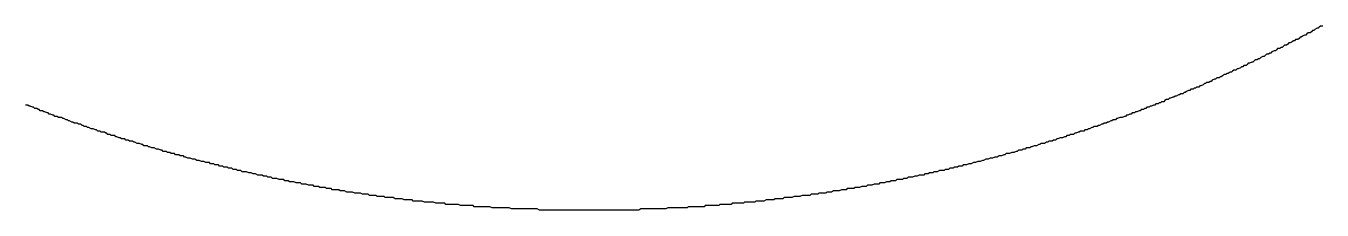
# Model space of a CAD drawing. Header units: millimetres. Extents: x 289 to 9778, y -894 to 6380.
# Drawn here: x 7117.17 to 7128.67, y -455.13 to -453.5 of the extents above; entities that cross this region are included whole.
import ezdxf

# ---------------------------------------------------------------- set-up
doc = ezdxf.new("R2010")
doc.units = ezdxf.units.MM

msp = doc.modelspace()

# ---------------------------------------------------------------- linework, layer by layer
msp.add_polyline3d([(7128.68, -453.503, 0), (7128.66, -453.503, 0), (7128.65, -453.513, 0), (7128.64, -453.523, 0), (7128.63, -453.523, 0), (7128.61, -453.533, 0), (7128.6, -453.543, 0), (7128.59, -453.543, 0), (7128.58, -453.553, 0), (7128.57, -453.563, 0), (7128.55, -453.563, 0), (7128.54, -453.573, 0), (7128.53, -453.583, 0), (7128.52, -453.583, 0), (7128.5, -453.593, 0), (7128.49, -453.603, 0), (7128.48, -453.603, 0), (7128.47, -453.613, 0), (7128.46, -453.623, 0), (7128.44, -453.623, 0), (7128.43, -453.633, 0), (7128.42, -453.633, 0), (7128.41, -453.643, 0), (7128.39, -453.653, 0), (7128.38, -453.653, 0), (7128.37, -453.663, 0), (7128.36, -453.673, 0), (7128.34, -453.673, 0), (7128.33, -453.683, 0), (7128.32, -453.693, 0), (7128.31, -453.693, 0), (7128.3, -453.703, 0), (7128.28, -453.703, 0), (7128.27, -453.713, 0), (7128.26, -453.723, 0), (7128.25, -453.723, 0), (7128.23, -453.733, 0), (7128.22, -453.743, 0), (7128.21, -453.743, 0), (7128.2, -453.753, 0), (7128.18, -453.753, 0), (7128.17, -453.763, 0), (7128.16, -453.773, 0), (7128.15, -453.773, 0), (7128.13, -453.783, 0), (7128.12, -453.793, 0), (7128.11, -453.793, 0), (7128.1, -453.803, 0), (7128.08, -453.803, 0), (7128.07, -453.813, 0), (7128.06, -453.823, 0), (7128.05, -453.823, 0), (7128.03, -453.833, 0), (7128.02, -453.833, 0), (7128.01, -453.843, 0), (7128, -453.853, 0), (7127.98, -453.853, 0), (7127.97, -453.863, 0), (7127.96, -453.863, 0), (7127.95, -453.873, 0), (7127.93, -453.883, 0), (7127.92, -453.883, 0), (7127.91, -453.893, 0), (7127.89, -453.893, 0), (7127.88, -453.903, 0), (7127.87, -453.913, 0), (7127.86, -453.913, 0), (7127.84, -453.923, 0), (7127.83, -453.923, 0), (7127.82, -453.933, 0), (7127.81, -453.933, 0), (7127.79, -453.943, 0), (7127.78, -453.953, 0), (7127.77, -453.953, 0), (7127.76, -453.963, 0), (7127.74, -453.963, 0), (7127.73, -453.973, 0), (7127.72, -453.973, 0), (7127.7, -453.983, 0), (7127.69, -453.993, 0), (7127.68, -453.993, 0), (7127.67, -454.003, 0), (7127.65, -454.003, 0), (7127.64, -454.013, 0), (7127.63, -454.013, 0), (7127.62, -454.023, 0), (7127.6, -454.033, 0), (7127.59, -454.033, 0), (7127.58, -454.043, 0), (7127.56, -454.043, 0), (7127.55, -454.053, 0), (7127.54, -454.053, 0), (7127.53, -454.063, 0), (7127.51, -454.063, 0), (7127.5, -454.073, 0), (7127.49, -454.073, 0), (7127.47, -454.083, 0), (7127.46, -454.093, 0), (7127.45, -454.093, 0), (7127.44, -454.103, 0), (7127.42, -454.103, 0), (7127.41, -454.113, 0), (7127.4, -454.113, 0), (7127.38, -454.123, 0), (7127.37, -454.123, 0), (7127.36, -454.133, 0), (7127.35, -454.133, 0), (7127.33, -454.143, 0), (7127.32, -454.143, 0), (7127.31, -454.153, 0), (7127.29, -454.153, 0), (7127.28, -454.163, 0), (7127.27, -454.173, 0), (7127.25, -454.173, 0), (7127.24, -454.183, 0), (7127.23, -454.183, 0), (7127.22, -454.193, 0), (7127.2, -454.193, 0), (7127.19, -454.203, 0), (7127.18, -454.203, 0), (7127.16, -454.213, 0), (7127.15, -454.213, 0), (7127.14, -454.223, 0), (7127.12, -454.223, 0), (7127.11, -454.233, 0), (7127.1, -454.233, 0), (7127.09, -454.243, 0), (7127.07, -454.243, 0), (7127.06, -454.253, 0), (7127.05, -454.253, 0), (7127.03, -454.263, 0), (7127.02, -454.263, 0), (7127.01, -454.273, 0), (7126.99, -454.273, 0), (7126.98, -454.283, 0), (7126.97, -454.283, 0), (7126.95, -454.293, 0), (7126.94, -454.293, 0), (7126.93, -454.303, 0), (7126.92, -454.303, 0), (7126.9, -454.313, 0), (7126.89, -454.313, 0), (7126.88, -454.313, 0), (7126.86, -454.323, 0), (7126.85, -454.323, 0), (7126.84, -454.333, 0), (7126.82, -454.333, 0), (7126.81, -454.343, 0), (7126.8, -454.343, 0), (7126.78, -454.353, 0), (7126.77, -454.353, 0), (7126.76, -454.363, 0), (7126.74, -454.363, 0), (7126.73, -454.373, 0), (7126.72, -454.373, 0), (7126.7, -454.383, 0), (7126.69, -454.383, 0), (7126.68, -454.393, 0), (7126.66, -454.393, 0), (7126.65, -454.393, 0), (7126.64, -454.403, 0), (7126.63, -454.403, 0), (7126.61, -454.413, 0), (7126.6, -454.413, 0), (7126.59, -454.423, 0), (7126.57, -454.423, 0), (7126.56, -454.433, 0), (7126.55, -454.433, 0), (7126.53, -454.433, 0), (7126.52, -454.443, 0), (7126.51, -454.443, 0), (7126.49, -454.453, 0), (7126.48, -454.453, 0), (7126.47, -454.463, 0), (7126.45, -454.463, 0), (7126.44, -454.463, 0), (7126.43, -454.473, 0), (7126.41, -454.473, 0), (7126.4, -454.483, 0), (7126.39, -454.483, 0), (7126.37, -454.493, 0), (7126.36, -454.493, 0), (7126.35, -454.493, 0), (7126.33, -454.503, 0), (7126.32, -454.503, 0), (7126.31, -454.513, 0), (7126.29, -454.513, 0), (7126.28, -454.523, 0), (7126.27, -454.523, 0), (7126.25, -454.523, 0), (7126.24, -454.533, 0), (7126.23, -454.533, 0), (7126.21, -454.543, 0), (7126.2, -454.543, 0), (7126.18, -454.543, 0), (7126.17, -454.553, 0), (7126.16, -454.553, 0), (7126.14, -454.563, 0), (7126.13, -454.563, 0), (7126.12, -454.563, 0), (7126.1, -454.573, 0), (7126.09, -454.573, 0), (7126.08, -454.583, 0), (7126.06, -454.583, 0), (7126.05, -454.583, 0), (7126.04, -454.593, 0), (7126.02, -454.593, 0), (7126.01, -454.603, 0), (7126, -454.603, 0), (7125.98, -454.603, 0), (7125.97, -454.613, 0), (7125.96, -454.613, 0), (7125.94, -454.623, 0), (7125.93, -454.623, 0), (7125.92, -454.623, 0), (7125.9, -454.633, 0), (7125.89, -454.633, 0), (7125.87, -454.633, 0), (7125.86, -454.643, 0), (7125.85, -454.643, 0), (7125.83, -454.653, 0), (7125.82, -454.653, 0), (7125.81, -454.653, 0), (7125.79, -454.663, 0), (7125.78, -454.663, 0), (7125.77, -454.663, 0), (7125.75, -454.673, 0), (7125.74, -454.673, 0), (7125.73, -454.673, 0), (7125.71, -454.683, 0), (7125.7, -454.683, 0), (7125.69, -454.683, 0), (7125.67, -454.693, 0), (7125.66, -454.693, 0), (7125.64, -454.703, 0), (7125.63, -454.703, 0), (7125.62, -454.703, 0), (7125.6, -454.713, 0), (7125.59, -454.713, 0), (7125.58, -454.713, 0), (7125.56, -454.723, 0), (7125.55, -454.723, 0), (7125.54, -454.723, 0), (7125.52, -454.733, 0), (7125.51, -454.733, 0), (7125.49, -454.733, 0), (7125.48, -454.743, 0), (7125.47, -454.743, 0), (7125.45, -454.743, 0), (7125.44, -454.753, 0), (7125.43, -454.753, 0), (7125.41, -454.753, 0), (7125.4, -454.763, 0), (7125.39, -454.763, 0), (7125.37, -454.763, 0), (7125.36, -454.773, 0), (7125.34, -454.773, 0), (7125.33, -454.773, 0), (7125.32, -454.783, 0), (7125.3, -454.783, 0), (7125.29, -454.783, 0), (7125.28, -454.783, 0), (7125.26, -454.793, 0), (7125.25, -454.793, 0), (7125.23, -454.793, 0), (7125.22, -454.803, 0), (7125.21, -454.803, 0), (7125.19, -454.803, 0), (7125.18, -454.813, 0), (7125.17, -454.813, 0), (7125.15, -454.813, 0), (7125.14, -454.823, 0), (7125.12, -454.823, 0), (7125.11, -454.823, 0), (7125.1, -454.823, 0), (7125.08, -454.833, 0), (7125.07, -454.833, 0), (7125.06, -454.833, 0), (7125.04, -454.843, 0), (7125.03, -454.843, 0), (7125.01, -454.843, 0), (7125, -454.843, 0), (7124.99, -454.853, 0), (7124.97, -454.853, 0), (7124.96, -454.853, 0), (7124.95, -454.863, 0), (7124.93, -454.863, 0), (7124.92, -454.863, 0), (7124.9, -454.863, 0), (7124.89, -454.873, 0), (7124.88, -454.873, 0), (7124.86, -454.873, 0), (7124.85, -454.873, 0), (7124.84, -454.883, 0), (7124.82, -454.883, 0), (7124.81, -454.883, 0), (7124.79, -454.893, 0), (7124.78, -454.893, 0), (7124.77, -454.893, 0), (7124.75, -454.893, 0), (7124.74, -454.903, 0), (7124.72, -454.903, 0), (7124.71, -454.903, 0), (7124.7, -454.903, 0), (7124.68, -454.913, 0), (7124.67, -454.913, 0), (7124.66, -454.913, 0), (7124.64, -454.913, 0), (7124.63, -454.923, 0), (7124.61, -454.923, 0), (7124.6, -454.923, 0), (7124.59, -454.923, 0), (7124.57, -454.933, 0), (7124.56, -454.933, 0), (7124.54, -454.933, 0), (7124.53, -454.933, 0), (7124.52, -454.943, 0), (7124.5, -454.943, 0), (7124.49, -454.943, 0), (7124.48, -454.943, 0), (7124.46, -454.943, 0), (7124.45, -454.953, 0), (7124.43, -454.953, 0), (7124.42, -454.953, 0), (7124.41, -454.953, 0), (7124.39, -454.963, 0), (7124.38, -454.963, 0), (7124.36, -454.963, 0), (7124.35, -454.963, 0), (7124.34, -454.963, 0), (7124.32, -454.973, 0), (7124.31, -454.973, 0), (7124.29, -454.973, 0), (7124.28, -454.973, 0), (7124.27, -454.983, 0), (7124.25, -454.983, 0), (7124.24, -454.983, 0), (7124.22, -454.983, 0), (7124.21, -454.983, 0), (7124.2, -454.993, 0), (7124.18, -454.993, 0), (7124.17, -454.993, 0), (7124.16, -454.993, 0), (7124.14, -454.993, 0), (7124.13, -455.003, 0), (7124.11, -455.003, 0), (7124.1, -455.003, 0), (7124.09, -455.003, 0), (7124.07, -455.003, 0), (7124.06, -455.003, 0), (7124.04, -455.013, 0), (7124.03, -455.013, 0), (7124.02, -455.013, 0), (7124, -455.013, 0), (7123.99, -455.013, 0), (7123.97, -455.023, 0), (7123.96, -455.023, 0), (7123.95, -455.023, 0), (7123.93, -455.023, 0), (7123.92, -455.023, 0), (7123.9, -455.023, 0), (7123.89, -455.033, 0), (7123.88, -455.033, 0), (7123.86, -455.033, 0), (7123.85, -455.033, 0), (7123.83, -455.033, 0), (7123.82, -455.033, 0), (7123.81, -455.043, 0), (7123.79, -455.043, 0), (7123.78, -455.043, 0), (7123.76, -455.043, 0), (7123.75, -455.043, 0), (7123.74, -455.043, 0), (7123.72, -455.053, 0), (7123.71, -455.053, 0), (7123.69, -455.053, 0), (7123.68, -455.053, 0), (7123.67, -455.053, 0), (7123.65, -455.053, 0), (7123.64, -455.063, 0), (7123.62, -455.063, 0), (7123.61, -455.063, 0), (7123.6, -455.063, 0), (7123.58, -455.063, 0), (7123.57, -455.063, 0), (7123.55, -455.063, 0), (7123.54, -455.073, 0), (7123.53, -455.073, 0), (7123.51, -455.073, 0), (7123.5, -455.073, 0), (7123.48, -455.073, 0), (7123.47, -455.073, 0), (7123.46, -455.073, 0), (7123.44, -455.073, 0), (7123.43, -455.083, 0), (7123.41, -455.083, 0), (7123.4, -455.083, 0), (7123.39, -455.083, 0), (7123.37, -455.083, 0), (7123.36, -455.083, 0), (7123.34, -455.083, 0), (7123.33, -455.083, 0), (7123.32, -455.093, 0), (7123.3, -455.093, 0), (7123.29, -455.093, 0), (7123.27, -455.093, 0), (7123.26, -455.093, 0), (7123.25, -455.093, 0), (7123.23, -455.093, 0), (7123.22, -455.093, 0), (7123.2, -455.093, 0), (7123.19, -455.103, 0), (7123.18, -455.103, 0), (7123.16, -455.103, 0), (7123.15, -455.103, 0), (7123.13, -455.103, 0), (7123.12, -455.103, 0), (7123.11, -455.103, 0), (7123.09, -455.103, 0), (7123.08, -455.103, 0), (7123.06, -455.103, 0), (7123.05, -455.103, 0), (7123.04, -455.113, 0), (7123.02, -455.113, 0), (7123.01, -455.113, 0), (7122.99, -455.113, 0), (7122.98, -455.113, 0), (7122.96, -455.113, 0), (7122.95, -455.113, 0), (7122.94, -455.113, 0), (7122.92, -455.113, 0), (7122.91, -455.113, 0), (7122.89, -455.113, 0), (7122.88, -455.113, 0), (7122.87, -455.113, 0), (7122.85, -455.123, 0), (7122.84, -455.123, 0), (7122.82, -455.123, 0), (7122.81, -455.123, 0), (7122.8, -455.123, 0), (7122.78, -455.123, 0), (7122.77, -455.123, 0), (7122.75, -455.123, 0), (7122.74, -455.123, 0), (7122.73, -455.123, 0), (7122.71, -455.123, 0), (7122.7, -455.123, 0), (7122.68, -455.123, 0), (7122.67, -455.123, 0), (7122.66, -455.123, 0), (7122.64, -455.123, 0), (7122.63, -455.123, 0), (7122.61, -455.133, 0), (7122.6, -455.133, 0), (7122.59, -455.133, 0), (7122.57, -455.133, 0), (7122.56, -455.133, 0), (7122.54, -455.133, 0), (7122.53, -455.133, 0), (7122.51, -455.133, 0), (7122.5, -455.133, 0), (7122.49, -455.133, 0), (7122.47, -455.133, 0), (7122.46, -455.133, 0), (7122.44, -455.133, 0), (7122.43, -455.133, 0), (7122.42, -455.133, 0), (7122.4, -455.133, 0), (7122.39, -455.133, 0), (7122.37, -455.133, 0), (7122.36, -455.133, 0), (7122.35, -455.133, 0), (7122.33, -455.133, 0), (7122.32, -455.133, 0), (7122.3, -455.133, 0), (7122.29, -455.133, 0), (7122.28, -455.133, 0), (7122.26, -455.133, 0), (7122.25, -455.133, 0), (7122.23, -455.133, 0), (7122.22, -455.133, 0), (7122.21, -455.133, 0), (7122.19, -455.133, 0), (7122.18, -455.133, 0), (7122.16, -455.133, 0), (7122.15, -455.133, 0), (7122.14, -455.133, 0), (7122.12, -455.133, 0), (7122.11, -455.133, 0), (7122.09, -455.133, 0), (7122.08, -455.133, 0), (7122.07, -455.133, 0), (7122.05, -455.133, 0), (7122.04, -455.133, 0), (7122.02, -455.133, 0), (7122.01, -455.133, 0), (7122, -455.133, 0), (7121.98, -455.133, 0), (7121.97, -455.133, 0), (7121.95, -455.133, 0), (7121.94, -455.133, 0), (7121.92, -455.133, 0), (7121.91, -455.133, 0), (7121.9, -455.133, 0), (7121.88, -455.133, 0), (7121.87, -455.133, 0), (7121.85, -455.133, 0), (7121.84, -455.133, 0), (7121.83, -455.133, 0), (7121.81, -455.133, 0), (7121.8, -455.133, 0), (7121.78, -455.133, 0), (7121.77, -455.133, 0), (7121.76, -455.133, 0), (7121.74, -455.133, 0), (7121.73, -455.133, 0), (7121.71, -455.123, 0), (7121.7, -455.123, 0), (7121.69, -455.123, 0), (7121.67, -455.123, 0), (7121.66, -455.123, 0), (7121.64, -455.123, 0), (7121.63, -455.123, 0), (7121.62, -455.123, 0), (7121.6, -455.123, 0), (7121.59, -455.123, 0), (7121.57, -455.123, 0), (7121.56, -455.123, 0), (7121.55, -455.123, 0), (7121.53, -455.123, 0), (7121.52, -455.123, 0), (7121.5, -455.123, 0), (7121.49, -455.123, 0), (7121.48, -455.123, 0), (7121.46, -455.113, 0), (7121.45, -455.113, 0), (7121.43, -455.113, 0), (7121.42, -455.113, 0), (7121.41, -455.113, 0), (7121.39, -455.113, 0), (7121.38, -455.113, 0), (7121.36, -455.113, 0), (7121.35, -455.113, 0), (7121.34, -455.113, 0), (7121.32, -455.113, 0), (7121.31, -455.113, 0), (7121.29, -455.103, 0), (7121.28, -455.103, 0), (7121.27, -455.103, 0), (7121.25, -455.103, 0), (7121.24, -455.103, 0), (7121.22, -455.103, 0), (7121.21, -455.103, 0), (7121.2, -455.103, 0), (7121.18, -455.103, 0), (7121.17, -455.103, 0), (7121.15, -455.103, 0), (7121.14, -455.093, 0), (7121.13, -455.093, 0), (7121.11, -455.093, 0), (7121.1, -455.093, 0), (7121.08, -455.093, 0), (7121.07, -455.093, 0), (7121.06, -455.093, 0), (7121.04, -455.093, 0), (7121.03, -455.093, 0), (7121.01, -455.083, 0), (7121, -455.083, 0), (7120.99, -455.083, 0), (7120.97, -455.083, 0), (7120.96, -455.083, 0), (7120.95, -455.083, 0), (7120.93, -455.083, 0), (7120.92, -455.083, 0), (7120.9, -455.083, 0), (7120.89, -455.073, 0), (7120.88, -455.073, 0), (7120.86, -455.073, 0), (7120.85, -455.073, 0), (7120.83, -455.073, 0), (7120.82, -455.073, 0), (7120.81, -455.073, 0), (7120.79, -455.063, 0), (7120.78, -455.063, 0), (7120.76, -455.063, 0), (7120.75, -455.063, 0), (7120.74, -455.063, 0), (7120.72, -455.063, 0), (7120.71, -455.063, 0), (7120.69, -455.053, 0), (7120.68, -455.053, 0), (7120.67, -455.053, 0), (7120.65, -455.053, 0), (7120.64, -455.053, 0), (7120.63, -455.053, 0), (7120.61, -455.053, 0), (7120.6, -455.043, 0), (7120.58, -455.043, 0), (7120.57, -455.043, 0), (7120.56, -455.043, 0), (7120.54, -455.043, 0), (7120.53, -455.043, 0), (7120.51, -455.033, 0), (7120.5, -455.033, 0), (7120.49, -455.033, 0), (7120.47, -455.033, 0), (7120.46, -455.033, 0), (7120.45, -455.033, 0), (7120.43, -455.023, 0), (7120.42, -455.023, 0), (7120.4, -455.023, 0), (7120.39, -455.023, 0), (7120.38, -455.023, 0), (7120.36, -455.023, 0), (7120.35, -455.013, 0), (7120.33, -455.013, 0), (7120.32, -455.013, 0), (7120.31, -455.013, 0), (7120.29, -455.013, 0), (7120.28, -455.003, 0), (7120.27, -455.003, 0), (7120.25, -455.003, 0), (7120.24, -455.003, 0), (7120.22, -455.003, 0), (7120.21, -454.993, 0), (7120.2, -454.993, 0), (7120.18, -454.993, 0), (7120.17, -454.993, 0), (7120.16, -454.993, 0), (7120.14, -454.983, 0), (7120.13, -454.983, 0), (7120.11, -454.983, 0), (7120.1, -454.983, 0), (7120.09, -454.983, 0), (7120.07, -454.973, 0), (7120.06, -454.973, 0), (7120.05, -454.973, 0), (7120.03, -454.973, 0), (7120.02, -454.973, 0), (7120, -454.963, 0), (7119.99, -454.963, 0), (7119.98, -454.963, 0), (7119.96, -454.963, 0), (7119.95, -454.953, 0), (7119.94, -454.953, 0), (7119.92, -454.953, 0), (7119.91, -454.953, 0), (7119.89, -454.953, 0), (7119.88, -454.943, 0), (7119.87, -454.943, 0), (7119.85, -454.943, 0), (7119.84, -454.943, 0), (7119.83, -454.933, 0), (7119.81, -454.933, 0), (7119.8, -454.933, 0), (7119.78, -454.933, 0), (7119.77, -454.923, 0), (7119.76, -454.923, 0), (7119.74, -454.923, 0), (7119.73, -454.923, 0), (7119.72, -454.913, 0), (7119.7, -454.913, 0), (7119.69, -454.913, 0), (7119.68, -454.913, 0), (7119.66, -454.903, 0), (7119.65, -454.903, 0), (7119.63, -454.903, 0), (7119.62, -454.903, 0), (7119.61, -454.893, 0), (7119.59, -454.893, 0), (7119.58, -454.893, 0), (7119.57, -454.893, 0), (7119.55, -454.883, 0), (7119.54, -454.883, 0), (7119.53, -454.883, 0), (7119.51, -454.883, 0), (7119.5, -454.873, 0), (7119.48, -454.873, 0), (7119.47, -454.873, 0), (7119.46, -454.863, 0), (7119.44, -454.863, 0), (7119.43, -454.863, 0), (7119.42, -454.863, 0), (7119.4, -454.853, 0), (7119.39, -454.853, 0), (7119.38, -454.853, 0), (7119.36, -454.853, 0), (7119.35, -454.843, 0), (7119.33, -454.843, 0), (7119.32, -454.843, 0), (7119.31, -454.833, 0), (7119.29, -454.833, 0), (7119.28, -454.833, 0), (7119.27, -454.823, 0), (7119.25, -454.823, 0), (7119.24, -454.823, 0), (7119.23, -454.823, 0), (7119.21, -454.813, 0), (7119.2, -454.813, 0), (7119.19, -454.813, 0), (7119.17, -454.803, 0), (7119.16, -454.803, 0), (7119.15, -454.803, 0), (7119.13, -454.793, 0), (7119.12, -454.793, 0), (7119.1, -454.793, 0), (7119.09, -454.793, 0), (7119.08, -454.783, 0), (7119.06, -454.783, 0), (7119.05, -454.783, 0), (7119.04, -454.773, 0), (7119.02, -454.773, 0), (7119.01, -454.773, 0), (7119, -454.763, 0), (7118.98, -454.763, 0), (7118.97, -454.763, 0), (7118.96, -454.753, 0), (7118.94, -454.753, 0), (7118.93, -454.753, 0), (7118.92, -454.743, 0), (7118.9, -454.743, 0), (7118.89, -454.743, 0), (7118.88, -454.733, 0), (7118.86, -454.733, 0), (7118.85, -454.733, 0), (7118.84, -454.723, 0), (7118.82, -454.723, 0), (7118.81, -454.723, 0), (7118.8, -454.713, 0), (7118.78, -454.713, 0), (7118.77, -454.713, 0), (7118.75, -454.703, 0), (7118.74, -454.703, 0), (7118.73, -454.703, 0), (7118.71, -454.693, 0), (7118.7, -454.693, 0), (7118.69, -454.693, 0), (7118.67, -454.683, 0), (7118.66, -454.683, 0), (7118.65, -454.683, 0), (7118.63, -454.673, 0), (7118.62, -454.673, 0), (7118.61, -454.673, 0), (7118.59, -454.663, 0), (7118.58, -454.663, 0), (7118.57, -454.653, 0), (7118.55, -454.653, 0), (7118.54, -454.653, 0), (7118.53, -454.643, 0), (7118.51, -454.643, 0), (7118.5, -454.643, 0), (7118.49, -454.633, 0), (7118.47, -454.633, 0), (7118.46, -454.633, 0), (7118.45, -454.623, 0), (7118.43, -454.623, 0), (7118.42, -454.613, 0), (7118.41, -454.613, 0), (7118.39, -454.613, 0), (7118.38, -454.603, 0), (7118.37, -454.603, 0), (7118.35, -454.593, 0), (7118.34, -454.593, 0), (7118.33, -454.593, 0), (7118.31, -454.583, 0), (7118.3, -454.583, 0), (7118.29, -454.583, 0), (7118.27, -454.573, 0), (7118.26, -454.573, 0), (7118.25, -454.563, 0), (7118.23, -454.563, 0), (7118.22, -454.563, 0), (7118.21, -454.553, 0), (7118.2, -454.553, 0), (7118.18, -454.543, 0), (7118.17, -454.543, 0), (7118.16, -454.543, 0), (7118.14, -454.533, 0), (7118.13, -454.533, 0), (7118.12, -454.523, 0), (7118.1, -454.523, 0), (7118.09, -454.523, 0), (7118.08, -454.513, 0), (7118.06, -454.513, 0), (7118.05, -454.503, 0), (7118.04, -454.503, 0), (7118.02, -454.503, 0), (7118.01, -454.493, 0), (7118, -454.493, 0), (7117.98, -454.483, 0), (7117.97, -454.483, 0), (7117.96, -454.473, 0), (7117.94, -454.473, 0), (7117.93, -454.473, 0), (7117.92, -454.463, 0), (7117.9, -454.463, 0), (7117.89, -454.453, 0), (7117.88, -454.453, 0), (7117.87, -454.443, 0), (7117.85, -454.443, 0), (7117.84, -454.443, 0), (7117.83, -454.433, 0), (7117.81, -454.433, 0), (7117.8, -454.423, 0), (7117.79, -454.423, 0), (7117.77, -454.413, 0), (7117.76, -454.413, 0), (7117.75, -454.413, 0), (7117.73, -454.403, 0), (7117.72, -454.403, 0), (7117.71, -454.393, 0), (7117.69, -454.393, 0), (7117.68, -454.383, 0), (7117.67, -454.383, 0), (7117.66, -454.373, 0), (7117.64, -454.373, 0), (7117.63, -454.363, 0), (7117.62, -454.363, 0), (7117.6, -454.363, 0), (7117.59, -454.353, 0), (7117.58, -454.353, 0), (7117.56, -454.343, 0), (7117.55, -454.343, 0), (7117.54, -454.333, 0), (7117.53, -454.333, 0), (7117.51, -454.323, 0), (7117.5, -454.323, 0), (7117.49, -454.313, 0), (7117.47, -454.313, 0), (7117.46, -454.313, 0), (7117.45, -454.303, 0), (7117.43, -454.303, 0), (7117.42, -454.293, 0), (7117.41, -454.293, 0), (7117.39, -454.283, 0), (7117.38, -454.283, 0), (7117.37, -454.273, 0), (7117.36, -454.273, 0), (7117.34, -454.263, 0), (7117.33, -454.263, 0), (7117.32, -454.253, 0), (7117.3, -454.253, 0), (7117.29, -454.243, 0), (7117.28, -454.243, 0), (7117.27, -454.233, 0), (7117.25, -454.233, 0), (7117.24, -454.223, 0), (7117.23, -454.223, 0), (7117.21, -454.213, 0), (7117.2, -454.213, 0), (7117.19, -454.203, 0), (7117.17, -454.203, 0)])

doc.saveas('drawing.dxf')
